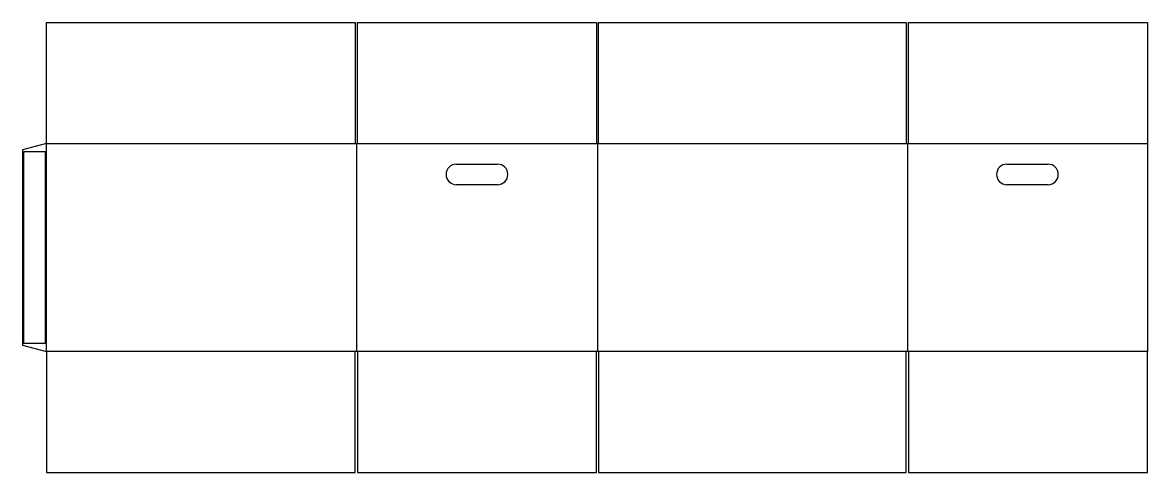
# Model space of a CAD drawing. Header units: millimetres. Extents: x 0 to 1640, y 0 to 656.
import ezdxf

# ---------------------------------------------------------------- set-up
doc = ezdxf.new("R2010")
doc.units = ezdxf.units.MM
for name, color, linetype in [('CREASE', 5, 'CONTINUOUS'), ('CUT', 1, 'CONTINUOUS'), ('GLUE', 2, 'CONTINUOUS')]:
    doc.layers.add(name, color=color, linetype=linetype)

msp = doc.modelspace()

# ---------------------------------------------------------------- linework, layer by layer
at = {"layer": 'CREASE'}
for p, q in [((35, 176.6), (35, 479.8)), ((35, 479.8), (485, 479.8)), ((486.6, 479.8), (486.6, 176.6)), ((488.2, 479.8), (836.6, 479.8)), ((838.2, 479.8), (838.2, 176.6)), ((839.8, 479.8), (1288.2, 479.8)), ((1289.8, 479.8), (1289.8, 176.6)), ((1291.4, 479.8), (1639.8, 479.8)), ((485, 176.6), (35, 176.6)), ((836.6, 176.6), (488.2, 176.6)), ((1288.2, 176.6), (839.8, 176.6)), ((1639.8, 176.6), (1291.4, 176.6))]:
    msp.add_line(p, q, dxfattribs=at)
at = {"layer": 'CUT'}
for p, q in [((35, 479.8), (35, 656.4)), ((35, 656.4), (485, 656.4)), ((485, 656.4), (485, 479.8)), ((488.2, 479.8), (488.2, 656.4)), ((488.2, 656.4), (836.6, 656.4)), ((836.6, 656.4), (836.6, 479.8)), ((839.8, 479.8), (839.8, 656.4)), ((839.8, 656.4), (1288.2, 656.4)), ((1288.2, 656.4), (1288.2, 479.8)), ((1291.4, 479.8), (1291.4, 656.4)), ((1291.4, 656.4), (1639.8, 656.4)), ((1639.8, 656.4), (1639.8, 479.8)), ((35, 479.8), (0, 470.422)), ((485, 479.8), (486.6, 479.8)), ((486.6, 479.8), (488.2, 479.8)), ((836.6, 479.8), (838.2, 479.8)), ((838.2, 479.8), (839.8, 479.8)), ((1288.2, 479.8), (1289.8, 479.8)), ((1289.8, 479.8), (1291.4, 479.8)), ((1639.8, 479.8), (1639.8, 176.6)), ((0, 470.422), (0, 185.978)), ((632.4, 449.8), (692.4, 449.8)), ((1434.8, 449.8), (1494.8, 449.8)), ((692.4, 419.8), (632.4, 419.8)), ((1494.8, 419.8), (1434.8, 419.8)), ((0, 185.978), (35, 176.6)), ((35, 176.6), (35, 0)), ((486.6, 176.6), (485, 176.6)), ((485, 0), (485, 176.6)), ((488.2, 176.6), (486.6, 176.6)), ((488.2, 176.6), (488.2, 0)), ((838.2, 176.6), (836.6, 176.6)), ((836.6, 0), (836.6, 176.6)), ((839.8, 176.6), (838.2, 176.6)), ((839.8, 176.6), (839.8, 0)), ((1289.8, 176.6), (1288.2, 176.6)), ((1288.2, 0), (1288.2, 176.6)), ((1291.4, 176.6), (1289.8, 176.6)), ((1291.4, 176.6), (1291.4, 0)), ((1639.8, 0), (1639.8, 176.6)), ((35, 0), (485, 0)), ((488.2, 0), (836.6, 0)), ((839.8, 0), (1288.2, 0)), ((1291.4, 0), (1639.8, 0))]:
    msp.add_line(p, q, dxfattribs=at)
for centre, start, end in [((632.4, 434.8), 90, 180), ((692.4, 434.8), 0, 90), ((1434.8, 434.8), 90, 180), ((1494.8, 434.8), 0, 90), ((632.4, 434.8), 180, 270), ((692.4, 434.8), 270, 0), ((1434.8, 434.8), 180, 270), ((1494.8, 434.8), 270, 0)]:
    msp.add_arc(centre, 15, start, end, dxfattribs=at)
at = {"layer": 'GLUE'}
for p, q in [((2, 468.422), (33, 468.422)), ((2, 187.978), (2, 468.422)), ((33, 468.422), (33, 187.978)), ((33, 187.978), (2, 187.978))]:
    msp.add_line(p, q, dxfattribs=at)

doc.saveas('drawing.dxf')
